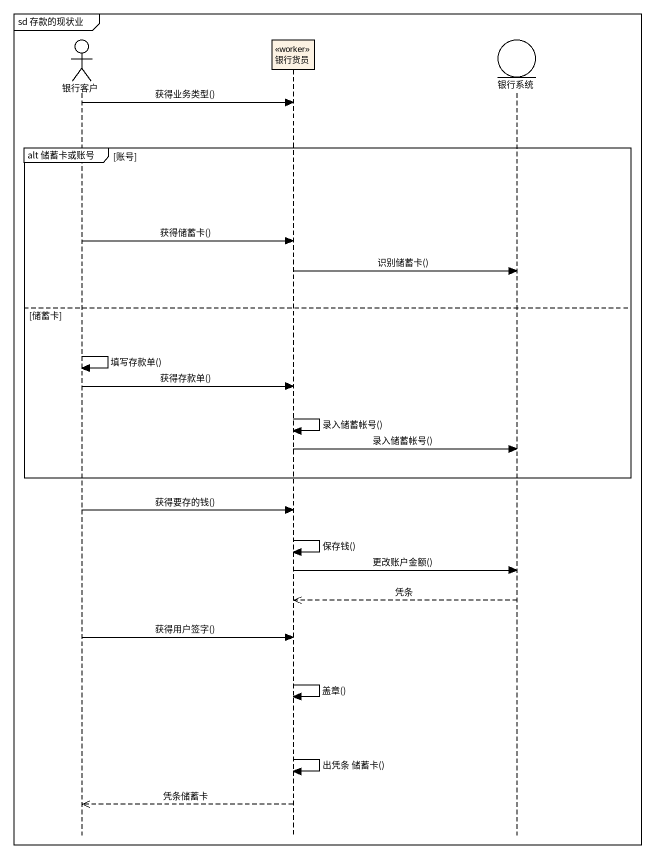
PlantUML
@startuml
mainframe sd 存款的现状业
hide footbox
actor 银行客户
participant 银行货员 <<worker>>
entity 银行系统

银行客户 -> 银行货员 : 获得业务类型()
group alt 储蓄卡或账号 [账号]
  银行客户 -> 银行货员 : 获得储蓄卡()
  银行货员 -> 银行系统 : 识别储蓄卡()
else 储蓄卡
  银行客户 -> 银行客户 : 填写存款单()
  银行客户 -> 银行货员 : 获得存款单()
  银行货员 -> 银行货员 : 录入储蓄帐号()
  银行货员 -> 银行系统 : 录入储蓄帐号()
end
银行客户 -> 银行货员 : 获得要存的钱()
银行货员 -> 银行货员 : 保存钱()
银行货员 -> 银行系统 : 更改账户金额()
银行系统 -->> 银行货员 : 凭条
银行客户 -> 银行货员 : 获得用户签字()
银行货员 -> 银行货员 : 盖章()
银行货员 -> 银行货员 : 出凭条 储蓄卡()
银行货员 -->> 银行客户 : 凭条储蓄卡
@enduml
